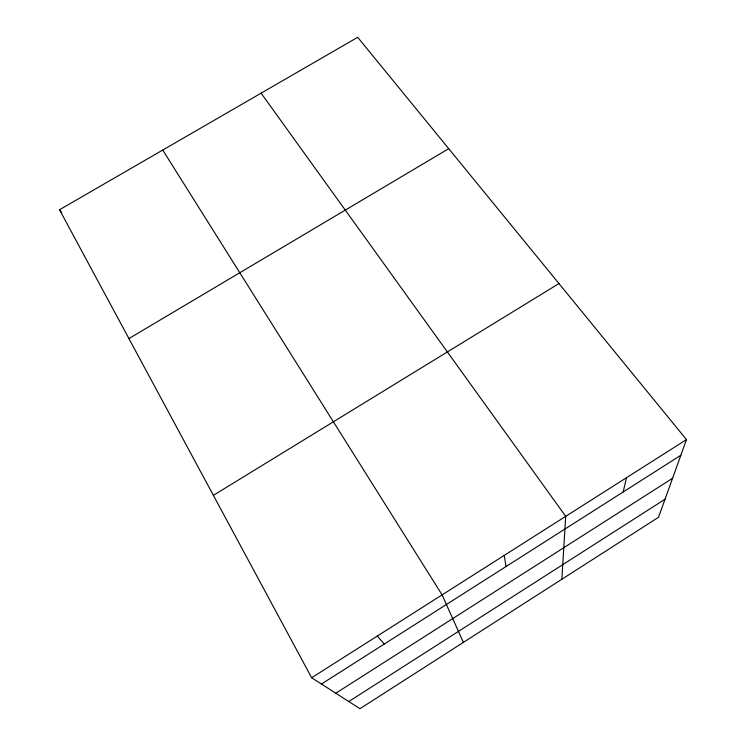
<?xml version="1.0" encoding="UTF-8"?>
<svg xmlns="http://www.w3.org/2000/svg" width="746" height="746" viewBox="0 0 746 746"><rect width="100%" height="100%" fill="white"/><g stroke="black" fill="none" stroke-linecap="round" stroke-linejoin="round"><path stroke-width="1.12" d="M561.859 579.25L565.71 516.335L261.1 93.166M623.208 491.95L626.444 477.748M686.479 439.599L658.532 517.267L359.964 708.7L311.66 677.76L59.521 209.757L357.698 37.3L686.479 439.599L311.66 677.76M335.812 693.23L672.556 478.289M348.802 701.548L665.022 499.223M321.461 684.035L680.846 455.265M213.384 495.344L558.959 283.555M128.918 338.572L448.719 148.678M377.28 636.068L384.302 644.031M59.521 209.757L61.676 212.489M162.74 150.049L442.098 594.879L463.378 642.39M504.268 555.378L506.002 566.559"/></g></svg>
